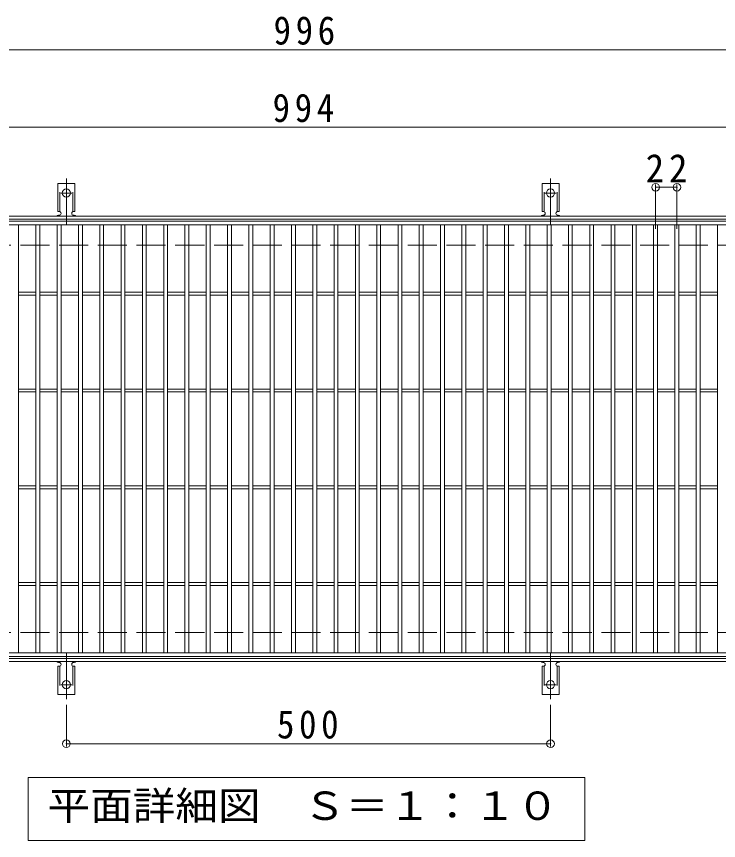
# Model space of a CAD drawing. Units: millimetres, scale not verified. Extents: x -1660 to 1536, y -1372 to 1249.
# Drawn here: x -255 to 470, y 397 to 1249 of the extents above; entities that cross this region are included whole.
import ezdxf
from ezdxf.enums import TextEntityAlignment as Align

# ---------------------------------------------------------------- set-up
doc = ezdxf.new("R2010")
doc.units = ezdxf.units.MM
doc.header["$LTSCALE"] = 10
doc.header["$PDMODE"] = 32
doc.header["$PDSIZE"] = 8
for name, pattern in [('CHAIN2', [12, 9, -1, 1, -1]), ('DASHED2', [3, 2, -1]), ('DASHED3', [4, 3, -1])]:
    doc.linetypes.add(name, pattern=pattern)
for name, color, linetype, lineweight in [('C-1', 2, 'Continuous', 9), ('C-2', 3, 'Continuous', 9), ('C-4', 7, 'Continuous', 9), ('C-5', 7, 'Continuous', 9), ('C-A', 3, 'Continuous', 9)]:
    doc.layers.add(name, color=color, linetype=linetype, lineweight=lineweight)
doc.styles.add('ＭＳ ゴシック', font='')
doc.styles.get('ＭＳ ゴシック').set_extended_font_data('MS Gothic')

msp = doc.modelspace()

# ---------------------------------------------------------------- linework, layer by layer
at = {"layer": 'C-1'}
for p, q in [((698.76, 1042.17), (-606.24, 1042.17)), ((698.76, 1039.17), (-606.24, 1039.17)), ((698.76, 585.17), (-606.24, 585.17)), ((698.76, 582.17), (-606.24, 582.17))]:
    msp.add_line(p, q, dxfattribs=at)
at = {"layer": 'C-1', "linetype": 'DASHED3'}
for p, q in [((698.76, 1012.17), (-606.24, 1012.17)), ((698.76, 612.17), (-606.24, 612.17))]:
    msp.add_line(p, q, dxfattribs=at)
at = {"layer": 'C-2'}
for p, q in [((-455.24, 1033.17), (538.76, 1033.17)), ((-253.24, 591.17), (-253.24, 1033.17)), ((-235.24, 591.17), (-235.24, 1033.17)), ((-231.24, 591.17), (-231.24, 1033.17)), ((-213.24, 591.17), (-213.24, 1033.17)), ((-209.24, 591.17), (-209.24, 1033.17)), ((-191.24, 591.17), (-191.24, 1033.17)), ((-187.24, 591.17), (-187.24, 1033.17)), ((-169.24, 591.17), (-169.24, 1033.17)), ((-165.24, 591.17), (-165.24, 1033.17)), ((-147.24, 591.17), (-147.24, 1033.17)), ((-143.24, 591.17), (-143.24, 1033.17)), ((-125.24, 591.17), (-125.24, 1033.17)), ((-121.24, 591.17), (-121.24, 1033.17)), ((-103.24, 591.17), (-103.24, 1033.17)), ((-99.24, 591.17), (-99.24, 1033.17)), ((-81.24, 591.17), (-81.24, 1033.17)), ((-77.24, 591.17), (-77.24, 1033.17)), ((-59.24, 591.17), (-59.24, 1033.17)), ((-55.24, 591.17), (-55.24, 1033.17)), ((-37.24, 591.17), (-37.24, 1033.17)), ((-33.24, 591.17), (-33.24, 1033.17)), ((-15.24, 591.17), (-15.24, 1033.17)), ((-11.24, 591.17), (-11.24, 1033.17)), ((6.76, 591.17), (6.76, 1033.17)), ((10.76, 591.17), (10.76, 1033.17)), ((28.76, 591.17), (28.76, 1033.17)), ((32.76, 591.17), (32.76, 1033.17)), ((50.76, 591.17), (50.76, 1033.17)), ((54.76, 591.17), (54.76, 1033.17)), ((72.76, 591.17), (72.76, 1033.17)), ((76.76, 591.17), (76.76, 1033.17)), ((94.76, 591.17), (94.76, 1033.17)), ((98.76, 591.17), (98.76, 1033.17)), ((116.76, 591.17), (116.76, 1033.17)), ((120.76, 591.17), (120.76, 1033.17)), ((138.76, 591.17), (138.76, 1033.17)), ((142.76, 591.17), (142.76, 1033.17)), ((160.76, 591.17), (160.76, 1033.17)), ((164.76, 591.17), (164.76, 1033.17)), ((182.76, 591.17), (182.76, 1033.17)), ((186.76, 591.17), (186.76, 1033.17)), ((204.76, 591.17), (204.76, 1033.17)), ((208.76, 591.17), (208.76, 1033.17)), ((226.76, 591.17), (226.76, 1033.17)), ((230.76, 591.17), (230.76, 1033.17)), ((248.76, 591.17), (248.76, 1033.17)), ((252.76, 591.17), (252.76, 1033.17)), ((270.76, 591.17), (270.76, 1033.17)), ((274.76, 591.17), (274.76, 1033.17)), ((292.76, 591.17), (292.76, 1033.17)), ((296.76, 591.17), (296.76, 1033.17)), ((314.76, 591.17), (314.76, 1033.17)), ((318.76, 591.17), (318.76, 1033.17)), ((336.76, 591.17), (336.76, 1033.17)), ((340.76, 591.17), (340.76, 1033.17)), ((358.76, 591.17), (358.76, 1033.17)), ((362.76, 591.17), (362.76, 1033.17)), ((380.76, 591.17), (380.76, 1033.17)), ((384.76, 591.17), (384.76, 1033.17)), ((402.76, 591.17), (402.76, 1033.17)), ((406.76, 591.17), (406.76, 1033.17)), ((424.76, 591.17), (424.76, 1033.17)), ((428.76, 591.17), (428.76, 1033.17)), ((446.76, 591.17), (446.76, 1033.17)), ((450.76, 591.17), (450.76, 1033.17)), ((468.76, 591.17), (468.76, 1033.17)), ((-253.24, 963.67), (-235.24, 963.67)), ((-231.24, 963.67), (-213.24, 963.67)), ((-209.24, 963.67), (-191.24, 963.67)), ((-187.24, 963.67), (-169.24, 963.67)), ((-165.24, 963.67), (-147.24, 963.67)), ((-143.24, 963.67), (-125.24, 963.67)), ((-121.24, 963.67), (-103.24, 963.67)), ((-99.24, 963.67), (-81.24, 963.67)), ((-77.24, 963.67), (-59.24, 963.67)), ((-55.24, 963.67), (-37.24, 963.67)), ((-33.24, 963.67), (-15.24, 963.67)), ((-11.24, 963.67), (6.76, 963.67)), ((10.76, 963.67), (28.76, 963.67)), ((32.76, 963.67), (50.76, 963.67)), ((54.76, 963.67), (72.76, 963.67)), ((76.76, 963.67), (94.76, 963.67)), ((98.76, 963.67), (116.76, 963.67)), ((120.76, 963.67), (138.76, 963.67)), ((142.76, 963.67), (160.76, 963.67)), ((164.76, 963.67), (182.76, 963.67)), ((186.76, 963.67), (204.76, 963.67)), ((208.76, 963.67), (226.76, 963.67)), ((230.76, 963.67), (248.76, 963.67)), ((252.76, 963.67), (270.76, 963.67)), ((274.76, 963.67), (292.76, 963.67)), ((296.76, 963.67), (314.76, 963.67)), ((318.76, 963.67), (336.76, 963.67)), ((340.76, 963.67), (358.76, 963.67)), ((362.76, 963.67), (380.76, 963.67)), ((384.76, 963.67), (402.76, 963.67)), ((406.76, 963.67), (424.76, 963.67)), ((428.76, 963.67), (446.76, 963.67)), ((450.76, 963.67), (468.76, 963.67)), ((-253.24, 960.67), (-235.24, 960.67)), ((-231.24, 960.67), (-213.24, 960.67)), ((-209.24, 960.67), (-191.24, 960.67)), ((-187.24, 960.67), (-169.24, 960.67)), ((-165.24, 960.67), (-147.24, 960.67)), ((-143.24, 960.67), (-125.24, 960.67)), ((-121.24, 960.67), (-103.24, 960.67)), ((-99.24, 960.67), (-81.24, 960.67)), ((-77.24, 960.67), (-59.24, 960.67)), ((-55.24, 960.67), (-37.24, 960.67)), ((-33.24, 960.67), (-15.24, 960.67)), ((-11.24, 960.67), (6.76, 960.67)), ((10.76, 960.67), (28.76, 960.67)), ((32.76, 960.67), (50.76, 960.67)), ((54.76, 960.67), (72.76, 960.67)), ((76.76, 960.67), (94.76, 960.67)), ((98.76, 960.67), (116.76, 960.67)), ((120.76, 960.67), (138.76, 960.67)), ((142.76, 960.67), (160.76, 960.67)), ((164.76, 960.67), (182.76, 960.67)), ((186.76, 960.67), (204.76, 960.67)), ((208.76, 960.67), (226.76, 960.67)), ((230.76, 960.67), (248.76, 960.67)), ((252.76, 960.67), (270.76, 960.67)), ((274.76, 960.67), (292.76, 960.67)), ((296.76, 960.67), (314.76, 960.67)), ((318.76, 960.67), (336.76, 960.67)), ((340.76, 960.67), (358.76, 960.67)), ((362.76, 960.67), (380.76, 960.67)), ((384.76, 960.67), (402.76, 960.67)), ((406.76, 960.67), (424.76, 960.67)), ((428.76, 960.67), (446.76, 960.67)), ((450.76, 960.67), (468.76, 960.67)), ((-253.24, 863.67), (-235.24, 863.67)), ((-253.24, 860.67), (-235.24, 860.67)), ((-231.24, 863.67), (-213.24, 863.67)), ((-231.24, 860.67), (-213.24, 860.67)), ((-209.24, 863.67), (-191.24, 863.67)), ((-209.24, 860.67), (-191.24, 860.67)), ((-187.24, 863.67), (-169.24, 863.67)), ((-187.24, 860.67), (-169.24, 860.67)), ((-165.24, 863.67), (-147.24, 863.67)), ((-165.24, 860.67), (-147.24, 860.67)), ((-143.24, 863.67), (-125.24, 863.67)), ((-143.24, 860.67), (-125.24, 860.67)), ((-121.24, 863.67), (-103.24, 863.67)), ((-121.24, 860.67), (-103.24, 860.67)), ((-99.24, 863.67), (-81.24, 863.67)), ((-99.24, 860.67), (-81.24, 860.67)), ((-77.24, 863.67), (-59.24, 863.67)), ((-77.24, 860.67), (-59.24, 860.67)), ((-55.24, 863.67), (-37.24, 863.67)), ((-55.24, 860.67), (-37.24, 860.67)), ((-33.24, 863.67), (-15.24, 863.67)), ((-33.24, 860.67), (-15.24, 860.67)), ((-11.24, 863.67), (6.76, 863.67)), ((-11.24, 860.67), (6.76, 860.67)), ((10.76, 863.67), (28.76, 863.67)), ((10.76, 860.67), (28.76, 860.67)), ((32.76, 863.67), (50.76, 863.67)), ((32.76, 860.67), (50.76, 860.67)), ((54.76, 863.67), (72.76, 863.67)), ((54.76, 860.67), (72.76, 860.67)), ((76.76, 863.67), (94.76, 863.67)), ((76.76, 860.67), (94.76, 860.67)), ((98.76, 863.67), (116.76, 863.67)), ((98.76, 860.67), (116.76, 860.67)), ((120.76, 863.67), (138.76, 863.67)), ((120.76, 860.67), (138.76, 860.67)), ((142.76, 863.67), (160.76, 863.67)), ((142.76, 860.67), (160.76, 860.67)), ((164.76, 863.67), (182.76, 863.67)), ((164.76, 860.67), (182.76, 860.67)), ((186.76, 863.67), (204.76, 863.67)), ((186.76, 860.67), (204.76, 860.67)), ((208.76, 863.67), (226.76, 863.67)), ((208.76, 860.67), (226.76, 860.67)), ((230.76, 863.67), (248.76, 863.67)), ((230.76, 860.67), (248.76, 860.67)), ((252.76, 863.67), (270.76, 863.67)), ((252.76, 860.67), (270.76, 860.67)), ((274.76, 863.67), (292.76, 863.67)), ((274.76, 860.67), (292.76, 860.67)), ((296.76, 863.67), (314.76, 863.67)), ((296.76, 860.67), (314.76, 860.67)), ((318.76, 863.67), (336.76, 863.67)), ((318.76, 860.67), (336.76, 860.67)), ((340.76, 863.67), (358.76, 863.67)), ((340.76, 860.67), (358.76, 860.67)), ((362.76, 863.67), (380.76, 863.67)), ((362.76, 860.67), (380.76, 860.67)), ((384.76, 863.67), (402.76, 863.67)), ((384.76, 860.67), (402.76, 860.67)), ((406.76, 863.67), (424.76, 863.67)), ((406.76, 860.67), (424.76, 860.67)), ((428.76, 863.67), (446.76, 863.67)), ((428.76, 860.67), (446.76, 860.67)), ((450.76, 863.67), (468.76, 863.67)), ((450.76, 860.67), (468.76, 860.67)), ((-253.24, 763.67), (-235.24, 763.67)), ((-253.24, 760.67), (-235.24, 760.67)), ((-231.24, 763.67), (-213.24, 763.67)), ((-231.24, 760.67), (-213.24, 760.67)), ((-209.24, 763.67), (-191.24, 763.67)), ((-209.24, 760.67), (-191.24, 760.67)), ((-187.24, 763.67), (-169.24, 763.67)), ((-187.24, 760.67), (-169.24, 760.67)), ((-165.24, 763.67), (-147.24, 763.67)), ((-165.24, 760.67), (-147.24, 760.67)), ((-143.24, 763.67), (-125.24, 763.67)), ((-143.24, 760.67), (-125.24, 760.67)), ((-121.24, 763.67), (-103.24, 763.67)), ((-121.24, 760.67), (-103.24, 760.67)), ((-99.24, 763.67), (-81.24, 763.67)), ((-99.24, 760.67), (-81.24, 760.67)), ((-77.24, 763.67), (-59.24, 763.67)), ((-77.24, 760.67), (-59.24, 760.67)), ((-55.24, 763.67), (-37.24, 763.67)), ((-55.24, 760.67), (-37.24, 760.67)), ((-33.24, 763.67), (-15.24, 763.67)), ((-33.24, 760.67), (-15.24, 760.67)), ((-11.24, 763.67), (6.76, 763.67)), ((-11.24, 760.67), (6.76, 760.67)), ((10.76, 763.67), (28.76, 763.67)), ((10.76, 760.67), (28.76, 760.67)), ((32.76, 763.67), (50.76, 763.67)), ((32.76, 760.67), (50.76, 760.67)), ((54.76, 763.67), (72.76, 763.67)), ((54.76, 760.67), (72.76, 760.67)), ((76.76, 763.67), (94.76, 763.67)), ((76.76, 760.67), (94.76, 760.67)), ((98.76, 763.67), (116.76, 763.67)), ((98.76, 760.67), (116.76, 760.67)), ((120.76, 763.67), (138.76, 763.67)), ((120.76, 760.67), (138.76, 760.67)), ((142.76, 763.67), (160.76, 763.67)), ((142.76, 760.67), (160.76, 760.67)), ((164.76, 763.67), (182.76, 763.67)), ((164.76, 760.67), (182.76, 760.67)), ((186.76, 763.67), (204.76, 763.67)), ((186.76, 760.67), (204.76, 760.67)), ((208.76, 763.67), (226.76, 763.67)), ((208.76, 760.67), (226.76, 760.67)), ((230.76, 763.67), (248.76, 763.67)), ((230.76, 760.67), (248.76, 760.67)), ((252.76, 763.67), (270.76, 763.67)), ((252.76, 760.67), (270.76, 760.67)), ((274.76, 763.67), (292.76, 763.67)), ((274.76, 760.67), (292.76, 760.67)), ((296.76, 763.67), (314.76, 763.67)), ((296.76, 760.67), (314.76, 760.67)), ((318.76, 763.67), (336.76, 763.67)), ((318.76, 760.67), (336.76, 760.67)), ((340.76, 763.67), (358.76, 763.67)), ((340.76, 760.67), (358.76, 760.67)), ((362.76, 763.67), (380.76, 763.67)), ((362.76, 760.67), (380.76, 760.67)), ((384.76, 763.67), (402.76, 763.67)), ((384.76, 760.67), (402.76, 760.67)), ((406.76, 763.67), (424.76, 763.67)), ((406.76, 760.67), (424.76, 760.67)), ((428.76, 763.67), (446.76, 763.67)), ((428.76, 760.67), (446.76, 760.67)), ((450.76, 763.67), (468.76, 763.67)), ((450.76, 760.67), (468.76, 760.67)), ((-253.24, 663.67), (-235.24, 663.67)), ((-253.24, 660.67), (-235.24, 660.67)), ((-231.24, 663.67), (-213.24, 663.67)), ((-231.24, 660.67), (-213.24, 660.67)), ((-209.24, 663.67), (-191.24, 663.67)), ((-209.24, 660.67), (-191.24, 660.67)), ((-187.24, 663.67), (-169.24, 663.67)), ((-187.24, 660.67), (-169.24, 660.67)), ((-165.24, 663.67), (-147.24, 663.67)), ((-165.24, 660.67), (-147.24, 660.67)), ((-143.24, 663.67), (-125.24, 663.67)), ((-143.24, 660.67), (-125.24, 660.67)), ((-121.24, 663.67), (-103.24, 663.67)), ((-121.24, 660.67), (-103.24, 660.67)), ((-99.24, 663.67), (-81.24, 663.67)), ((-99.24, 660.67), (-81.24, 660.67)), ((-77.24, 663.67), (-59.24, 663.67)), ((-77.24, 660.67), (-59.24, 660.67)), ((-55.24, 663.67), (-37.24, 663.67)), ((-55.24, 660.67), (-37.24, 660.67)), ((-33.24, 663.67), (-15.24, 663.67)), ((-33.24, 660.67), (-15.24, 660.67)), ((-11.24, 663.67), (6.76, 663.67)), ((-11.24, 660.67), (6.76, 660.67)), ((10.76, 663.67), (28.76, 663.67)), ((10.76, 660.67), (28.76, 660.67)), ((32.76, 663.67), (50.76, 663.67)), ((32.76, 660.67), (50.76, 660.67)), ((54.76, 663.67), (72.76, 663.67)), ((54.76, 660.67), (72.76, 660.67)), ((76.76, 663.67), (94.76, 663.67)), ((76.76, 660.67), (94.76, 660.67)), ((98.76, 663.67), (116.76, 663.67)), ((98.76, 660.67), (116.76, 660.67)), ((120.76, 663.67), (138.76, 663.67)), ((120.76, 660.67), (138.76, 660.67)), ((142.76, 663.67), (160.76, 663.67)), ((142.76, 660.67), (160.76, 660.67)), ((164.76, 663.67), (182.76, 663.67)), ((164.76, 660.67), (182.76, 660.67)), ((186.76, 663.67), (204.76, 663.67)), ((186.76, 660.67), (204.76, 660.67)), ((208.76, 663.67), (226.76, 663.67)), ((208.76, 660.67), (226.76, 660.67)), ((230.76, 663.67), (248.76, 663.67)), ((230.76, 660.67), (248.76, 660.67)), ((252.76, 663.67), (270.76, 663.67)), ((252.76, 660.67), (270.76, 660.67)), ((274.76, 663.67), (292.76, 663.67)), ((274.76, 660.67), (292.76, 660.67)), ((296.76, 663.67), (314.76, 663.67)), ((296.76, 660.67), (314.76, 660.67)), ((318.76, 663.67), (336.76, 663.67)), ((318.76, 660.67), (336.76, 660.67)), ((340.76, 663.67), (358.76, 663.67)), ((340.76, 660.67), (358.76, 660.67)), ((362.76, 663.67), (380.76, 663.67)), ((362.76, 660.67), (380.76, 660.67)), ((384.76, 663.67), (402.76, 663.67)), ((384.76, 660.67), (402.76, 660.67)), ((406.76, 663.67), (424.76, 663.67)), ((406.76, 660.67), (424.76, 660.67)), ((428.76, 663.67), (446.76, 663.67)), ((428.76, 660.67), (446.76, 660.67)), ((450.76, 663.67), (468.76, 663.67)), ((450.76, 660.67), (468.76, 660.67)), ((538.76, 591.17), (-455.24, 591.17)), ((538.76, 587.17), (-455.24, 587.17))]:
    msp.add_line(p, q, dxfattribs=at)
msp.add_lwpolyline([(-455.24, 587.17), (-455.24, 1037.17), (538.76, 1037.17)], dxfattribs=at)
at = {"layer": 'C-4'}
for p, q in [((-606.24, 1214.17), (698.76, 1214.17)), ((-606.24, 1134.17), (698.76, 1134.17)), ((404.76, 1029.17), (404.76, 1075.17)), ((426.76, 1029.17), (426.76, 1075.17)), ((404.76, 1072.17), (426.76, 1072.17)), ((-203.74, 537.45), (-203.74, 494.17)), ((296.26, 537.45), (296.26, 494.17)), ((-203.74, 497.17), (296.26, 497.17))]:
    msp.add_line(p, q, dxfattribs=at)
for p in [(404.76, 1072.17), (426.76, 1072.17), (-203.74, 497.17), (296.26, 497.17)]:
    msp.add_point(p, dxfattribs=at)
at = {"layer": 'C-5'}
msp.add_lwpolyline([(-243.24, 397.17), (-243.24, 462.17), (331.76, 462.17), (331.76, 397.17)], close=True, dxfattribs=at)
at = {"layer": 'C-A'}
for p, q in [((-212.49, 1047.17), (-212.49, 1076.17)), ((-194.99, 1076.17), (-212.49, 1076.17)), ((-194.99, 1047.17), (-194.99, 1076.17)), ((287.51, 1047.17), (287.51, 1076.17)), ((305.01, 1076.17), (287.51, 1076.17)), ((305.01, 1047.17), (305.01, 1076.17)), ((-212.49, 1047.17), (-211.24, 1047.17)), ((-211.74, 1043.17), (-211.24, 1043.17)), ((-196.25, 1043.17), (-195.73, 1043.17)), ((-194.99, 1047.17), (-196.24, 1047.17)), ((287.51, 1047.17), (288.76, 1047.17)), ((288.26, 1043.17), (288.76, 1043.17)), ((303.75, 1043.17), (304.27, 1043.17)), ((305.01, 1047.17), (303.76, 1047.17)), ((-211.74, 581.17), (-211.24, 581.17)), ((-196.25, 581.17), (-195.73, 581.17)), ((288.26, 581.17), (288.76, 581.17)), ((303.75, 581.17), (304.27, 581.17)), ((-212.49, 577.17), (-211.24, 577.17)), ((-212.49, 577.17), (-212.49, 548.17)), ((-194.99, 577.17), (-196.24, 577.17)), ((-194.99, 577.17), (-194.99, 548.17)), ((287.51, 577.17), (288.76, 577.17)), ((287.51, 577.17), (287.51, 548.17)), ((305.01, 577.17), (303.76, 577.17)), ((305.01, 577.17), (305.01, 548.17)), ((-194.99, 548.17), (-212.49, 548.17)), ((305.01, 548.17), (287.51, 548.17))]:
    msp.add_line(p, q, dxfattribs=at)
at = {"layer": 'C-A', "linetype": 'DASHED2'}
for p, q in [((-210.49, 1047.02), (-210.49, 1076.17)), ((-196.99, 1047.02), (-196.99, 1076.17)), ((289.51, 1047.02), (289.51, 1076.17)), ((303.01, 1047.02), (303.01, 1076.17)), ((-210.49, 577.31), (-210.49, 548.17)), ((-196.99, 577.31), (-196.99, 548.17)), ((289.51, 577.31), (289.51, 548.17)), ((303.01, 577.31), (303.01, 548.17))]:
    msp.add_line(p, q, dxfattribs=at)
at = {"layer": 'C-A', "color": 7, "linetype": 'CHAIN2'}
for p, q in [((-203.74, 1033.7), (-203.74, 1081.1)), ((296.26, 1033.7), (296.26, 1081.1)), ((-209.52, 1066.17), (-197.97, 1066.17)), ((290.48, 1066.17), (302.03, 1066.17)), ((-203.74, 590.63), (-203.74, 543.23)), ((296.26, 590.63), (296.26, 543.23)), ((-209.52, 558.17), (-197.97, 558.17)), ((290.48, 558.17), (302.03, 558.17))]:
    msp.add_line(p, q, dxfattribs=at)
at = {"layer": 'C-A'}
for centre in [(-203.74, 1066.17), (296.26, 1066.17), (-203.74, 558.17), (296.26, 558.17)]:
    msp.add_circle(centre, 4.25, dxfattribs=at)
for centre, start, end in [((-211.74, 1041.17), 90.27596, 150.00047), ((-211.24, 1045.17), 270, 90), ((-196.24, 1045.17), 90, 269.8667), ((-195.74, 1041.17), 29.99927, 89.75836), ((288.26, 1041.17), 90.27596, 150.00047), ((288.76, 1045.17), 270, 90), ((303.76, 1045.17), 90, 269.8667), ((304.26, 1041.17), 29.99927, 89.75836), ((-211.74, 583.17), 209.99951, 269.72403), ((-211.24, 579.17), 270, 90), ((-196.24, 579.17), 90.13329, 270), ((-195.74, 583.17), 270.24162, 330.00072), ((288.26, 583.17), 209.99951, 269.72403), ((288.76, 579.17), 270, 90), ((303.76, 579.17), 90.13329, 270), ((304.26, 583.17), 270.24162, 330.00072)]:
    msp.add_arc(centre, 2, start, end, dxfattribs=at)

# ---------------------------------------------------------------- texts
at = {"layer": 'C-4', "color": 2, "char_height": 29.33, "attachment_point": 7, "style": 'ＭＳ ゴシック'}
for s, insert in [('\\T1.27;\\W0.9;996', (10.26, 1219.17)), ('\\T1.27;\\W0.9;994', (9.26, 1139.17)), ('\\T1.27;\\W0.95;22', (394.51, 1077.17)), ('\\T1.27;\\W0.9;500', (13.76, 502.17))]:
    msp.add_mtext(s, dxfattribs=dict(at, insert=insert))
at = {"layer": 'C-5', "color": 2, "style": 'ＭＳ ゴシック', "width": 1.1}
msp.add_text('平面詳細図\u3000Ｓ＝１：１０', height=29.33, dxfattribs=at).set_placement((-223.24, 409.67), align=Align.BOTTOM_LEFT)

doc.saveas('drawing.dxf')
